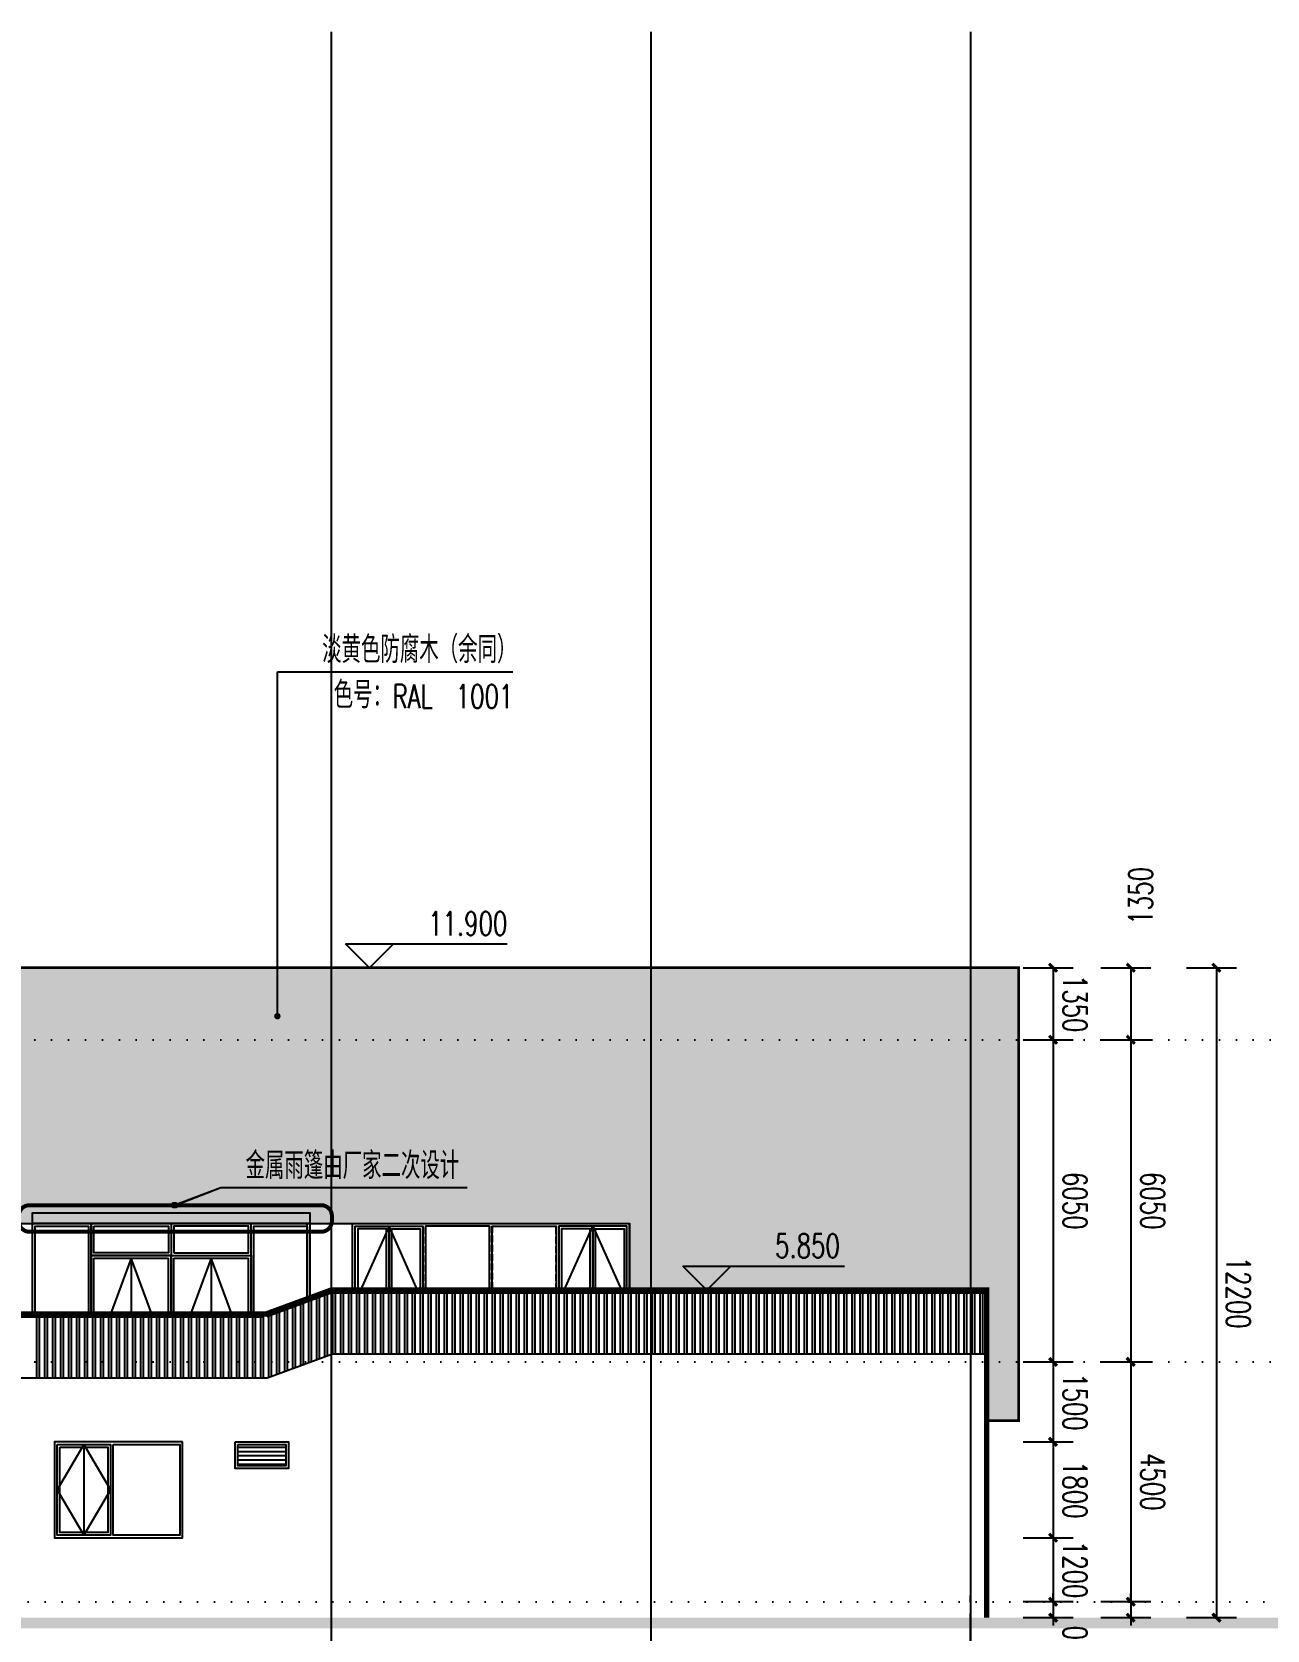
# Model space of a CAD drawing. Header units: millimetres. Extents: x -1048436 to -185795, y -983427 to 400387.
# Drawn here: x -693275 to -670099, y -852943 to -822942 of the extents above; entities that cross this region are included whole.
import ezdxf

# ---------------------------------------------------------------- set-up
doc = ezdxf.new("R2010")
doc.units = ezdxf.units.MM
doc.header["$LTSCALE"] = 500
for name, pattern in [('1#游泳馆轴网$0$DOTE', [2.42, 2, -0.2, 0.02, -0.2]), ('A-FP_05$0$pln_L5$0$Col_L4$0$PHANTOM', [63.5, 31.75, -6.35, 6.35, -6.35, 6.35, -6.35]), ('DASH', [0.35, 0.25, -0.1]), ('DOT', [6.35, 0, -6.35])]:
    doc.linetypes.add(name, pattern=pattern)
for name, color, linetype in [('1#游泳馆轴网$0$建-轴线', 1, '1#游泳馆轴网$0$DOTE'), ('DIM_ELEV', 3, 'Continuous'), ('DIM_LEAD', 3, 'Continuous'), ('PUB_DIM', 3, 'Continuous'), ('PUB_TEXT', 7, 'Continuous'), ('建-填充', 9, 'Continuous'), ('建-文字', 4, 'Continuous'), ('建-楼梯-扶手栏杆', 3, 'Continuous'), ('建-窗', 135, 'Continuous'), ('建-符号-引出', 150, 'Continuous'), ('建-符号-箭头', 13, 'Continuous'), ('楼层虚线', 1, 'Continuous')]:
    doc.layers.add(name, color=color, linetype=linetype)
doc.layers.add('建-非打-01', color=6, linetype='Continuous', plot=False)
doc.styles.add('_TCH_DIM', font='SIMPLEX', dxfattribs={"bigfont": 'GBCBIG'})
doc.styles.add('_TCH_DIM_T3', font='SIMPLEX', dxfattribs={"width": 0.705882, "bigfont": 'GBCBIG'})
doc.dimstyles.new('_TCH_ARCH&&150', dxfattribs={"dimtxt": 446.25, "dimasz": 150, "dimexe": 375, "dimexo": 450, "dimgap": 150, "dimtad": 1, "dimdec": 0, "dimzin": 0, "dimdsep": 46, "dimtxsty": '_TCH_DIM_T3', "dimblk": 'ARCHTICK', "dimcen": 0.09, "dimclrt": 7, "dimazin": 2, "dimtfac": 1, "dimtdec": 0, "dimtix": 1, "dimtmove": 2, "dimatfit": 3, "dimldrblk": 'ARCHTICK', "dimfxl": 1, "dimtolj": 1, "dimtzin": 0, "dimarcsym": 0})

# ---------------------------------------------------------------- blocks, each defined once
blk = doc.blocks.new('C3')
at = {"layer": '建-窗', "linetype": 'Continuous'}
for p, q in [((-707663, -570927), (-707663, -572627)), ((-707163, -570927), (-707163, -572627))]:
    blk.add_line(p, q, dxfattribs=at)
for points in [[(-705813, -570877), (-708213, -570877), (-708213, -572677), (-705813, -572677)], [(-708163, -570927), (-707163, -570927), (-707163, -572627), (-708163, -572627)], [(-708113, -570977), (-707213, -570977), (-707213, -572577), (-708113, -572577)], [(-707113, -570927), (-705863, -570927), (-705863, -572627), (-707113, -572627)]]:
    blk.add_lwpolyline(points, close=True, dxfattribs=at)
for points in [[(-707663, -570927), (-708163, -571777), (-707663, -572627)], [(-707663, -570927), (-707163, -571777), (-707663, -572627)]]:
    blk.add_lwpolyline(points, dxfattribs=at)
blk = doc.blocks.new('_ArchTick')
at = {"color": 0, "linetype": 'ByBlock', "const_width": 0.4}
blk.add_lwpolyline([(-0.5, -0.5), (0.5, 0.5)], dxfattribs=at)
blk = doc.blocks.new('*D291')
at = {"layer": 'Defpoints', "color": 0, "transparency": 16777216}
for p in [(-673670, -840510), (-673670, -841860), (-672657, -841860)]:
    blk.add_point(p, dxfattribs=at)
at = {"layer": 'PUB_DIM', "color": 0, "lineweight": -2, "transparency": 16777216}
for p, q in [((-673220, -840510), (-672282, -840510)), ((-672657, -840510), (-672657, -841860)), ((-673220, -841860), (-672282, -841860))]:
    blk.add_line(p, q, dxfattribs=at)
at = {"layer": 'PUB_DIM', "color": 0, "lineweight": -2, "transparency": 16777216, "xscale": 150, "yscale": 150, "zscale": 150}
for p, rotation in [((-672657, -840510), 90), ((-672657, -841860), 270)]:
    blk.add_blockref('_ArchTick', p, dxfattribs=dict(at, rotation=rotation))
at = {"layer": 'PUB_DIM', "color": 7, "transparency": 16777216, "insert": (-672469, -839160), "char_height": 446.2, "attachment_point": 5, "rotation": 90, "style": '_TCH_DIM_T3'}
blk.add_mtext('\\A1;1350', dxfattribs=at)
blk = doc.blocks.new('*D292')
at = {"layer": 'Defpoints', "color": 0, "transparency": 16777216}
for p in [(-673670, -841860), (-673670, -847910), (-672657, -847910)]:
    blk.add_point(p, dxfattribs=at)
at = {"layer": 'PUB_DIM', "color": 0, "lineweight": -2, "transparency": 16777216}
for p, q in [((-673220, -841860), (-672282, -841860)), ((-672657, -841860), (-672657, -847910)), ((-673220, -847910), (-672282, -847910))]:
    blk.add_line(p, q, dxfattribs=at)
at = {"layer": 'PUB_DIM', "color": 0, "lineweight": -2, "transparency": 16777216, "xscale": 150, "yscale": 150, "zscale": 150}
for p, rotation in [((-672657, -841860), 90), ((-672657, -847910), 270)]:
    blk.add_blockref('_ArchTick', p, dxfattribs=dict(at, rotation=rotation))
at = {"layer": 'PUB_DIM', "color": 7, "transparency": 16777216, "insert": (-672244, -844885), "char_height": 446.2, "attachment_point": 5, "rotation": 270, "style": '_TCH_DIM_T3'}
blk.add_mtext('\\A1;6050', dxfattribs=at)
blk = doc.blocks.new('*D293')
at = {"layer": 'Defpoints', "color": 0, "transparency": 16777216}
for p in [(-673670, -847910), (-673670, -852410), (-672657, -852410)]:
    blk.add_point(p, dxfattribs=at)
at = {"layer": 'PUB_DIM', "color": 0, "lineweight": -2, "transparency": 16777216}
for p, q in [((-673220, -847910), (-672282, -847910)), ((-672657, -847910), (-672657, -852410)), ((-673220, -852410), (-672282, -852410))]:
    blk.add_line(p, q, dxfattribs=at)
at = {"layer": 'PUB_DIM', "color": 0, "lineweight": -2, "transparency": 16777216, "xscale": 150, "yscale": 150, "zscale": 150}
for p, rotation in [((-672657, -847910), 90), ((-672657, -852410), 270)]:
    blk.add_blockref('_ArchTick', p, dxfattribs=dict(at, rotation=rotation))
at = {"layer": 'PUB_DIM', "color": 7, "transparency": 16777216, "insert": (-672244, -850160), "char_height": 446.2, "attachment_point": 5, "rotation": 270, "style": '_TCH_DIM_T3'}
blk.add_mtext('\\A1;4500', dxfattribs=at)
blk = doc.blocks.new('*D294')
at = {"layer": 'Defpoints', "color": 0, "transparency": 16777216}
for p in [(-673670, -852410), (-673670, -852710), (-672657, -852710)]:
    blk.add_point(p, dxfattribs=at)
at = {"layer": 'PUB_DIM', "color": 0, "lineweight": -2, "transparency": 16777216}
for p, q in [((-672657, -852410), (-672657, -852260)), ((-673220, -852410), (-672282, -852410)), ((-672657, -852410), (-672657, -852710)), ((-673220, -852710), (-672282, -852710)), ((-672657, -852710), (-672657, -852860))]:
    blk.add_line(p, q, dxfattribs=at)
at = {"layer": 'PUB_DIM', "color": 0, "lineweight": -2, "transparency": 16777216, "xscale": 150, "yscale": 150, "zscale": 150}
for p, rotation in [((-672657, -852410), 270), ((-672657, -852710), 90)]:
    blk.add_blockref('_ArchTick', p, dxfattribs=dict(at, rotation=rotation))
at = {"layer": 'PUB_DIM', "color": 7, "transparency": 16777216, "insert": (-672469, -853820), "char_height": 446.2, "attachment_point": 5, "rotation": 90, "style": '_TCH_DIM_T3'}
blk.add_mtext('\\A1;300', dxfattribs=at)
blk = doc.blocks.new('*D2789')
at = {"layer": 'Defpoints', "color": 0, "transparency": 16777216}
for p in [(-675127, -840510), (-675127, -841860), (-674114, -841860)]:
    blk.add_point(p, dxfattribs=at)
at = {"layer": 'PUB_DIM', "color": 0, "lineweight": -2, "transparency": 16777216}
for p, q in [((-674677, -840510), (-673739, -840510)), ((-674114, -840510), (-674114, -841860)), ((-674677, -841860), (-673739, -841860))]:
    blk.add_line(p, q, dxfattribs=at)
at = {"layer": 'PUB_DIM', "color": 0, "lineweight": -2, "transparency": 16777216, "xscale": 150, "yscale": 150, "zscale": 150}
for p, rotation in [((-674114, -840510), 90), ((-674114, -841860), 270)]:
    blk.add_blockref('_ArchTick', p, dxfattribs=dict(at, rotation=rotation))
at = {"layer": 'PUB_DIM', "color": 7, "transparency": 16777216, "insert": (-673701, -841185), "char_height": 446.2, "attachment_point": 5, "rotation": 270, "style": '_TCH_DIM_T3'}
blk.add_mtext('\\A1;1350', dxfattribs=at)
blk = doc.blocks.new('*D2790')
at = {"layer": 'Defpoints', "color": 0, "transparency": 16777216}
for p in [(-675127, -841860), (-675127, -847910), (-674114, -847910)]:
    blk.add_point(p, dxfattribs=at)
at = {"layer": 'PUB_DIM', "color": 0, "lineweight": -2, "transparency": 16777216}
for p, q in [((-674677, -841860), (-673739, -841860)), ((-674114, -841860), (-674114, -847910)), ((-674677, -847910), (-673739, -847910))]:
    blk.add_line(p, q, dxfattribs=at)
at = {"layer": 'PUB_DIM', "color": 0, "lineweight": -2, "transparency": 16777216, "xscale": 150, "yscale": 150, "zscale": 150}
for p, rotation in [((-674114, -841860), 90), ((-674114, -847910), 270)]:
    blk.add_blockref('_ArchTick', p, dxfattribs=dict(at, rotation=rotation))
at = {"layer": 'PUB_DIM', "color": 7, "transparency": 16777216, "insert": (-673701, -844885), "char_height": 446.2, "attachment_point": 5, "rotation": 270, "style": '_TCH_DIM_T3'}
blk.add_mtext('\\A1;6050', dxfattribs=at)
blk = doc.blocks.new('*D2791')
at = {"layer": 'Defpoints', "color": 0, "transparency": 16777216}
for p in [(-675127, -847910), (-675127, -849410), (-674114, -849410)]:
    blk.add_point(p, dxfattribs=at)
at = {"layer": 'PUB_DIM', "color": 0, "lineweight": -2, "transparency": 16777216}
for p, q in [((-674677, -847910), (-673739, -847910)), ((-674114, -847910), (-674114, -849410)), ((-674677, -849410), (-673739, -849410))]:
    blk.add_line(p, q, dxfattribs=at)
at = {"layer": 'PUB_DIM', "color": 0, "lineweight": -2, "transparency": 16777216, "xscale": 150, "yscale": 150, "zscale": 150}
for p, rotation in [((-674114, -847910), 90), ((-674114, -849410), 270)]:
    blk.add_blockref('_ArchTick', p, dxfattribs=dict(at, rotation=rotation))
at = {"layer": 'PUB_DIM', "color": 7, "transparency": 16777216, "insert": (-673701, -848660), "char_height": 446.2, "attachment_point": 5, "rotation": 270, "style": '_TCH_DIM_T3'}
blk.add_mtext('\\A1;1500', dxfattribs=at)
blk = doc.blocks.new('*D2792')
at = {"layer": 'Defpoints', "color": 0, "transparency": 16777216}
for p in [(-675127, -849410), (-675127, -851210), (-674114, -851210)]:
    blk.add_point(p, dxfattribs=at)
at = {"layer": 'PUB_DIM', "color": 0, "lineweight": -2, "transparency": 16777216}
for p, q in [((-674677, -849410), (-673739, -849410)), ((-674114, -849410), (-674114, -851210)), ((-674677, -851210), (-673739, -851210))]:
    blk.add_line(p, q, dxfattribs=at)
at = {"layer": 'PUB_DIM', "color": 0, "lineweight": -2, "transparency": 16777216, "xscale": 150, "yscale": 150, "zscale": 150}
for p, rotation in [((-674114, -849410), 90), ((-674114, -851210), 270)]:
    blk.add_blockref('_ArchTick', p, dxfattribs=dict(at, rotation=rotation))
at = {"layer": 'PUB_DIM', "color": 7, "transparency": 16777216, "insert": (-673701, -850310), "char_height": 446.2, "attachment_point": 5, "rotation": 270, "style": '_TCH_DIM_T3'}
blk.add_mtext('\\A1;1800', dxfattribs=at)
blk = doc.blocks.new('*D2793')
at = {"layer": 'Defpoints', "color": 0, "transparency": 16777216}
for p in [(-675127, -851210), (-675127, -852410), (-674114, -852410)]:
    blk.add_point(p, dxfattribs=at)
at = {"layer": 'PUB_DIM', "color": 0, "lineweight": -2, "transparency": 16777216}
for p, q in [((-674677, -851210), (-673739, -851210)), ((-674114, -851210), (-674114, -852410)), ((-674677, -852410), (-673739, -852410))]:
    blk.add_line(p, q, dxfattribs=at)
at = {"layer": 'PUB_DIM', "color": 0, "lineweight": -2, "transparency": 16777216, "xscale": 150, "yscale": 150, "zscale": 150}
for p, rotation in [((-674114, -851210), 90), ((-674114, -852410), 270)]:
    blk.add_blockref('_ArchTick', p, dxfattribs=dict(at, rotation=rotation))
at = {"layer": 'PUB_DIM', "color": 7, "transparency": 16777216, "insert": (-673701, -851810), "char_height": 446.2, "attachment_point": 5, "rotation": 270, "style": '_TCH_DIM_T3'}
blk.add_mtext('\\A1;1200', dxfattribs=at)
blk = doc.blocks.new('*D2794')
at = {"layer": 'Defpoints', "color": 0, "transparency": 16777216}
for p in [(-675127, -852410), (-675127, -852710), (-674114, -852710)]:
    blk.add_point(p, dxfattribs=at)
at = {"layer": 'PUB_DIM', "color": 0, "lineweight": -2, "transparency": 16777216}
for p, q in [((-674114, -852410), (-674114, -852260)), ((-674677, -852410), (-673739, -852410)), ((-674114, -852410), (-674114, -852710)), ((-674677, -852710), (-673739, -852710)), ((-674114, -852710), (-674114, -852860))]:
    blk.add_line(p, q, dxfattribs=at)
at = {"layer": 'PUB_DIM', "color": 0, "lineweight": -2, "transparency": 16777216, "xscale": 150, "yscale": 150, "zscale": 150}
for p, rotation in [((-674114, -852410), 270), ((-674114, -852710), 90)]:
    blk.add_blockref('_ArchTick', p, dxfattribs=dict(at, rotation=rotation))
at = {"layer": 'PUB_DIM', "color": 7, "transparency": 16777216, "insert": (-673701, -853265), "char_height": 446.2, "attachment_point": 5, "rotation": 90, "style": '_TCH_DIM_T3'}
blk.add_mtext('\\A1;300', dxfattribs=at)
blk = doc.blocks.new('*D2795')
at = {"layer": 'Defpoints', "color": 0, "transparency": 16777216}
for p in [(-672061, -840510), (-672061, -852710), (-671048, -852710)]:
    blk.add_point(p, dxfattribs=at)
at = {"layer": 'PUB_DIM', "color": 0, "lineweight": -2, "transparency": 16777216}
for p, q in [((-671611, -840510), (-670673, -840510)), ((-671048, -840510), (-671048, -852710)), ((-671611, -852710), (-670673, -852710))]:
    blk.add_line(p, q, dxfattribs=at)
at = {"layer": 'PUB_DIM', "color": 0, "lineweight": -2, "transparency": 16777216, "xscale": 150, "yscale": 150, "zscale": 150}
for p, rotation in [((-671048, -840510), 90), ((-671048, -852710), 270)]:
    blk.add_blockref('_ArchTick', p, dxfattribs=dict(at, rotation=rotation))
at = {"layer": 'PUB_DIM', "color": 7, "transparency": 16777216, "insert": (-670636, -846610), "char_height": 446.2, "attachment_point": 5, "rotation": 270, "style": '_TCH_DIM_T3'}
blk.add_mtext('\\A1;12200', dxfattribs=at)

msp = doc.modelspace()

# ---------------------------------------------------------------- hatches: boundary and pattern name
at = {"layer": '建-填充', "linetype": 'A-FP_05$0$pln_L5$0$Col_L4$0$PHANTOM'}
h = msp.add_hatch(dxfattribs=at)
h.set_pattern_fill('木纹01', color=256, scale=200, angle=360)
h.set_pattern_definition([(180, (-607845.5, -1439761.25), (-800, -800), [40, -760]), (180, (-607285.5, -1439841.25), (-800, -800), [80, -720]), (180, (-607805.5, -1439881.25), (-800, -800), [40, -760]), (180, (-607325.5, -1439961.25), (-800, -800), [40, -760]), (180, (-607805.5, -1440001.25), (-800, -800), [40, -760]), (180, (-607365.5, -1440041.25), (-800, -800), [40, -760]), (180, (-607805.5, -1440081.25), (-800, -800), [40, -760]), (180, (-607365.5, -1440161.25), (-800, -800), [40, -440, 40, -280]), (180, (-607365.5, -1440241.25), (-800, -800), [80, -400, 40, -280]), (180, (-607325.5, -1440361.25), (-800, -800), [40, -120, 40, -320, 40, -240]), (180, (-607285.5, -1440441.25), (-800, -800), [40, -160, 80, -520]), (180, (-607805.5, -1440481.25), (-800, -800), [40, -760]), (180, (-607285.5, -1440521.25), (-800, -800), [40, -200, 40, -520]), (225, (-607205.5, -1439761.25), (-4e-13, -800), [113.1368, -1018.234]), (225, (-607885.5, -1439761.25), (-4e-13, -800), [226.2742, -905.0967]), (225, (-607885.5, -1440161.25), (-4e-13, -800), [56.568, -1074.8028]), (225, (-607205.5, -1440241.25), (-4e-13, -800), [169.7056, -961.6652]), (225, (-607885.5, -1440241.25), (-4e-13, -800), [282.8427, -848.5281]), (225, (-607885.5, -1440361.25), (-4e-13, -800), [169.7056, -961.6652]), (135, (-607725.5, -1440441.25), (-800, 5e-13), [56.568, -1074.8028]), (135, (-607445.5, -1439801.25), (-800, 5e-13), [113.1368, -1018.234]), (135, (-607485.5, -1440121.25), (-800, 5e-13), [113.1368, -1018.234]), (135, (-607725.5, -1439961.25), (-800, 5e-13), [113.1368, -1018.234]), (135, (-607685.5, -1440281.25), (-800, 5e-13), [113.1368, -1018.234]), (135, (-607725.5, -1440361.25), (-800, 5e-13), [169.7056, -961.6652]), (135, (-607525.5, -1439881.25), (-800, 5e-13), [169.7056, -961.6652]), (135, (-607645.5, -1439921.25), (-800, 5e-13), [169.7056, -961.6652]), (135, (-607525.5, -1440201.25), (-800, 5e-13), [169.7056, -961.6652]), (135, (-607605.5, -1440241.25), (-800, 5e-13), [169.7056, -961.6652]), (206.56505, (-607245.5, -1439921.25), (-800, -3e-07), [89.4427, -1699.4117]), (206.56505, (-607845.5, -1439881.25), (-800, -3e-07), [357.7709, -1431.0835]), (206.56505, (-607845.5, -1440001.25), (-800, -3e-07), [357.7709, -1431.0835]), (206.56505, (-607845.5, -1440081.25), (-800, -3e-07), [357.7712, -536, 178.888, -716.1952]), (206.56505, (-607925.5, -1440201.25), (-800, -3e-07), [89.4427, -1699.4117]), (206.56505, (-607205.5, -1440481.25), (-800, -3e-07), [89.4427, -1699.4117]), (206.56505, (-607845.5, -1440481.25), (-800, -3e-07), [178.8854, -1609.9689]), (153.43495, (-607645.5, -1439761.25), (-800, 3e-07), [178.8854, -1609.9689]), (153.43495, (-607365.5, -1439961.25), (-800, 3e-07), [178.8854, -1609.9689]), (153.43495, (-607365.5, -1439841.25), (-800, 3e-07), [89.4427, -1699.4089]), (153.43495, (-607405.5, -1440041.25), (-800, 3e-07), [268.3282, -1520.5262]), (153.43495, (-607565.5, -1440041.25), (-800, 3e-07), [178.8854, -1609.9689]), (153.43495, (-607645.5, -1440081.25), (-800, 3e-07), [178.8854, -1609.9689]), (153.43495, (-607405.5, -1440161.25), (-800, 3e-07), [89.4427, -1699.4089]), (153.43495, (-607445.5, -1440241.25), (-800, 3e-07), [89.4427, -1699.4089]), (153.43495, (-607765.5, -1440401.25), (-800, 3e-07), [89.4427, -1699.4089]), (153.43495, (-607725.5, -1440121.25), (-800, 3e-07), [89.4427, -1699.4089]), (153.43495, (-607365.5, -1440361.25), (-800, 3e-07), [268.3282, -1520.5262]), (153.43495, (-607325.5, -1440441.25), (-800, 3e-07), [178.8854, -1609.9689]), (153.43495, (-607765.5, -1440201.25), (-800, 3e-07), [89.44, -804.96, 89.44, -805.0144]), (153.43495, (-607525.5, -1440361.25), (-800, 3e-07), [178.8854, -1609.9689]), (153.43495, (-607565.5, -1440441.25), (-800, 3e-07), [178.8854, -1609.9689]), (153.43495, (-607325.5, -1440521.25), (-800, 3e-07), [178.8854, -1609.9689]), (153.43495, (-607565.5, -1440521.25), (-800, 3e-07), [178.8854, -1609.9689])])
h.paths.add_polyline_path([(-699662.4, -840510.4), (-700562.4, -840510.4), (-700562.4, -841860.4), (-699662.4, -841860.4)])
h.paths.add_polyline_path([(-693662.4, -840510.4), (-699662.4, -840510.4), (-699662.4, -841860.4), (-693662.4, -841860.4)])
h.paths.add_polyline_path([(-693662.4, -841860.4), (-699662.4, -841860.4), (-699662.4, -845310.4), (-693662.4, -845310.4)])
h.paths.add_polyline_path([(-699662.4, -841860.4), (-700562.4, -841860.4), (-700562.4, -845310.4), (-699662.4, -845310.4)])
h.paths.add_polyline_path([(-687662.4, -841860.4), (-693662.4, -841860.4), (-693662.4, -845310.4), (-687662.4, -845310.4)])
h.paths.add_polyline_path([(-687662.4, -840510.4), (-693662.4, -840510.4), (-693662.4, -841860.4), (-687662.4, -841860.4)])
h.paths.add_polyline_path([(-681662.4, -840510.4), (-687662.4, -840510.4), (-687662.4, -841860.4), (-681662.4, -841860.4)])
h.paths.add_polyline_path([(-681662.4, -841860.4), (-687662.4, -841860.4), (-687662.4, -845310.4), (-682062.4, -845310.4), (-682062.4, -846560.4), (-681662.4, -846560.4)])
h.paths.add_polyline_path([(-675661.1, -841860.4), (-681662.4, -841860.4), (-681662.4, -846560.4), (-675661.1, -846560.4)])
h.paths.add_polyline_path([(-675661.1, -840510.4), (-681662.4, -840510.4), (-681662.4, -841860.4), (-675661.1, -841860.4)])
h.paths.add_polyline_path([(-674762.4, -847910.4), (-675362.4, -847910.4), (-675362.4, -849010.4), (-674762.4, -849010.4)])
h.paths.add_polyline_path([(-674762.4, -841860.4), (-675661.1, -841860.4), (-675661.1, -846560.4), (-675362.4, -846560.4), (-675362.4, -847910.4), (-674762.4, -847910.4)])
h.paths.add_polyline_path([(-674762.4, -840510.4), (-675661.1, -840510.4), (-675661.1, -841860.4), (-674762.4, -841860.4)])
h = msp.add_hatch(dxfattribs=at)
h.set_pattern_fill('ANSI31', color=256, scale=50, angle=135)
h.set_pattern_definition([(180, (10623.97, -146326.606), (-7e-15, -79.375), [])])
h.paths.add_polyline_path([(-689412.4, -849460.4), (-688512.4, -849460.4), (-688512.4, -849860.4), (-689412.4, -849860.4)])

# ---------------------------------------------------------------- linework, layer by layer
for p, q in [((-700562.4, -840510.4), (-674762.4, -840510.4)), ((-674762.4, -840510.4), (-674762.4, -849010.4)), ((-700562.4, -845310.4), (-682062.4, -845310.4)), ((-693262.4, -847010.4), (-693262.4, -845310.4)), ((-688112.4, -846725.7), (-688112.4, -845310.4)), ((-682062.4, -846610.4), (-682062.4, -845310.4)), ((-688887.4, -847010.4), (-687662.4, -846560.4)), ((-688870.1, -847057.4), (-687645.1, -846607.4)), ((-688862.4, -848210.4), (-687637.4, -847760.4)), ((-687637.4, -847760.4), (-675362.4, -847760.4)), ((-706112.4, -848210.4), (-688862.4, -848210.4)), ((-675362.4, -849010.4), (-674762.4, -849010.4))]:
    msp.add_line(p, q)
for points, const_width in [([(-750581.2, -852710.4), (-750581.2, -829810.4), (-742387.4, -829810.4), (-742387.4, -838810.4), (-712311.1, -838810.4), (-712311.1, -836560.4), (-699062.4, -836560.4), (-699062.4, -840510.4), (-674762.4, -840510.4), (-674762.4, -849010.4), (-675362.4, -849010.4), (-675362.4, -852710.4)], 50), ([(-706712.4, -852610.4), (-706712.4, -849210.4), (-706112.4, -849210.4), (-706112.4, -847010.4), (-688887.4, -847010.4), (-687662.4, -846560.4), (-675362.4, -846560.4), (-675362.4, -852710.4)], 100), ([(-738469.5, -852810.4), (-668591, -852810.4)], 200)]:
    msp.add_lwpolyline(points, dxfattribs=dict(const_width=const_width))
for points in [[(-693262.4, -845310.4), (-693262.4, -845110.4), (-688062.4, -845110.4), (-688062.4, -845310.4), (-693262.4, -845310.4)], [(-689462.4, -849410.4), (-688462.4, -849410.4), (-688462.4, -849910.4), (-689462.4, -849910.4)], [(-689412.4, -849460.4), (-688512.4, -849460.4), (-688512.4, -849860.4), (-689412.4, -849860.4)]]:
    msp.add_lwpolyline(points, close=True)
for points in [[(-693262.4, -847010.4), (-693262.4, -845310.4), (-688062.4, -845310.4), (-688062.4, -846707.4)], [(-687262.4, -846560.4), (-687262.4, -845310.4), (-682062.4, -845310.4), (-682062.4, -846560.4)], [(-675362.4, -847810.4), (-675362.4, -852710.4)]]:
    msp.add_lwpolyline(points)
at = {"layer": '1#游泳馆轴网$0$建-轴线'}
msp.add_lwpolyline([(-675661.1, -854842.7), (-675661.1, -852292.1)], dxfattribs=at)
at = {"layer": 'DIM_ELEV'}
for p, q in [((-686942.6, -840510.4), (-687392.6, -840060.4)), ((-687392.6, -840060.4), (-684355.1, -840060.4)), ((-686942.6, -840510.4), (-686492.6, -840060.4)), ((-687992.6, -840510.4), (-686492.6, -840510.4)), ((-680612.4, -846560.4), (-681062.4, -846110.4)), ((-681062.4, -846110.4), (-678024.9, -846110.4)), ((-680612.4, -846560.4), (-680162.4, -846110.4)), ((-681662.4, -846560.4), (-680162.4, -846560.4))]:
    msp.add_line(p, q, dxfattribs=at)
at = {"layer": 'DIM_LEAD'}
for p, q in [((-688670.2, -841419), (-688670.2, -834956.9)), ((-688670.2, -834956.9), (-684250.4, -834956.9))]:
    msp.add_line(p, q, dxfattribs=at)
at = {"layer": 'DIM_LEAD', "const_width": 60}
msp.add_lwpolyline([(-688670.2, -841449, 1), (-688670.2, -841389, 1)], format="xyb", close=True, dxfattribs=at)
at = {"layer": '建-楼梯-扶手栏杆'}
for p, q in [((-687798.5, -846610.4), (-675362.4, -846610.4)), ((-687787.4, -846606.3), (-687787.4, -847815.5)), ((-687737.4, -846588), (-687737.4, -847797.2)), ((-687662.4, -846560.4), (-675362.4, -846560.4)), ((-687637.4, -846560.4), (-687637.4, -847760.4)), ((-687587.4, -846610.4), (-687587.4, -847760.4)), ((-687487.4, -846610.4), (-687487.4, -847760.4)), ((-687437.4, -846610.4), (-687437.4, -847760.4)), ((-687337.4, -846610.4), (-687337.4, -847760.4)), ((-687287.4, -846610.4), (-687287.4, -847760.4)), ((-687187.4, -846610.4), (-687187.4, -847760.4)), ((-687137.4, -846610.4), (-687137.4, -847760.4)), ((-687037.4, -846610.4), (-687037.4, -847760.4)), ((-686987.4, -846610.4), (-686987.4, -847760.4)), ((-686887.4, -846610.4), (-686887.4, -847760.4)), ((-686837.4, -846610.4), (-686837.4, -847760.4)), ((-686737.4, -846610.4), (-686737.4, -847760.4)), ((-686687.4, -846610.4), (-686687.4, -847760.4)), ((-686587.4, -846610.4), (-686587.4, -847760.4)), ((-686537.4, -846610.4), (-686537.4, -847760.4)), ((-686437.4, -846610.4), (-686437.4, -847760.4)), ((-686387.4, -846610.4), (-686387.4, -847760.4)), ((-686287.4, -846610.4), (-686287.4, -847760.4)), ((-686237.4, -846610.4), (-686237.4, -847760.4)), ((-686137.4, -846610.4), (-686137.4, -847760.4)), ((-686087.4, -846610.4), (-686087.4, -847760.4)), ((-685987.4, -846610.4), (-685987.4, -847760.4)), ((-685937.4, -846610.4), (-685937.4, -847760.4)), ((-685837.4, -846610.4), (-685837.4, -847760.4)), ((-685787.4, -846610.4), (-685787.4, -847760.4)), ((-685687.4, -846610.4), (-685687.4, -847760.4)), ((-685637.4, -846610.4), (-685637.4, -847760.4)), ((-685537.4, -846610.4), (-685537.4, -847760.4)), ((-685487.4, -846610.4), (-685487.4, -847760.4)), ((-685387.4, -846610.4), (-685387.4, -847760.4)), ((-685337.4, -846610.4), (-685337.4, -847760.4)), ((-685237.4, -846610.4), (-685237.4, -847760.4)), ((-685187.4, -846610.4), (-685187.4, -847760.4)), ((-685087.4, -846610.4), (-685087.4, -847760.4)), ((-685037.4, -846610.4), (-685037.4, -847760.4)), ((-684937.4, -846610.4), (-684937.4, -847760.4)), ((-684887.4, -846610.4), (-684887.4, -847760.4)), ((-684787.4, -846610.4), (-684787.4, -847760.4)), ((-684737.4, -846610.4), (-684737.4, -847760.4)), ((-684637.4, -846610.4), (-684637.4, -847760.4)), ((-684587.4, -846610.4), (-684587.4, -847760.4)), ((-684487.4, -846610.4), (-684487.4, -847760.4)), ((-684437.4, -846610.4), (-684437.4, -847760.4)), ((-684337.4, -846610.4), (-684337.4, -847760.4)), ((-684287.4, -846610.4), (-684287.4, -847760.4)), ((-684187.4, -846610.4), (-684187.4, -847760.4)), ((-684137.4, -846610.4), (-684137.4, -847760.4)), ((-684037.4, -846610.4), (-684037.4, -847760.4)), ((-683987.4, -846610.4), (-683987.4, -847760.4)), ((-683887.4, -846610.4), (-683887.4, -847760.4)), ((-683837.4, -846610.4), (-683837.4, -847760.4)), ((-683737.4, -846610.4), (-683737.4, -847760.4)), ((-683687.4, -846610.4), (-683687.4, -847760.4)), ((-683587.4, -846610.4), (-683587.4, -847760.4)), ((-683537.4, -846610.4), (-683537.4, -847760.4)), ((-683437.4, -846610.4), (-683437.4, -847760.4)), ((-683387.4, -846610.4), (-683387.4, -847760.4)), ((-683287.4, -846610.4), (-683287.4, -847760.4)), ((-683237.4, -846610.4), (-683237.4, -847760.4)), ((-683137.4, -846610.4), (-683137.4, -847760.4)), ((-683087.4, -846610.4), (-683087.4, -847760.4)), ((-682987.4, -846610.4), (-682987.4, -847760.4)), ((-682937.4, -846610.4), (-682937.4, -847760.4)), ((-682837.4, -846610.4), (-682837.4, -847760.4)), ((-682787.4, -846610.4), (-682787.4, -847760.4)), ((-682687.4, -846610.4), (-682687.4, -847760.4)), ((-682637.4, -846610.4), (-682637.4, -847760.4)), ((-682537.4, -846610.4), (-682537.4, -847760.4)), ((-682487.4, -846610.4), (-682487.4, -847760.4)), ((-682387.4, -846610.4), (-682387.4, -847760.4)), ((-682337.4, -846610.4), (-682337.4, -847760.4)), ((-682237.4, -846610.4), (-682237.4, -847760.4)), ((-682187.4, -846610.4), (-682187.4, -847760.4)), ((-682087.4, -846610.4), (-682087.4, -847760.4)), ((-682037.4, -846610.4), (-682037.4, -847760.4)), ((-681937.4, -846610.4), (-681937.4, -847760.4)), ((-681887.4, -846610.4), (-681887.4, -847760.4)), ((-681787.4, -846610.4), (-681787.4, -847760.4)), ((-681737.4, -846610.4), (-681737.4, -847760.4)), ((-681637.4, -846610.4), (-681637.4, -847760.4)), ((-681587.4, -846610.4), (-681587.4, -847760.4)), ((-681487.4, -846610.4), (-681487.4, -847760.4)), ((-681437.4, -846610.4), (-681437.4, -847760.4)), ((-681337.4, -846610.4), (-681337.4, -847760.4)), ((-681287.4, -846610.4), (-681287.4, -847760.4)), ((-681187.4, -846610.4), (-681187.4, -847760.4)), ((-681137.4, -846610.4), (-681137.4, -847760.4)), ((-681037.4, -846610.4), (-681037.4, -847760.4)), ((-680987.4, -846610.4), (-680987.4, -847760.4)), ((-680887.4, -846610.4), (-680887.4, -847760.4)), ((-680837.4, -846610.4), (-680837.4, -847760.4)), ((-680737.4, -846610.4), (-680737.4, -847760.4)), ((-680687.4, -846610.4), (-680687.4, -847760.4)), ((-680587.4, -846610.4), (-680587.4, -847760.4)), ((-680537.4, -846610.4), (-680537.4, -847760.4)), ((-680437.4, -846610.4), (-680437.4, -847760.4)), ((-680387.4, -846610.4), (-680387.4, -847760.4)), ((-680287.4, -846610.4), (-680287.4, -847760.4)), ((-680237.4, -846610.4), (-680237.4, -847760.4)), ((-680137.4, -846610.4), (-680137.4, -847760.4)), ((-680087.4, -846610.4), (-680087.4, -847760.4)), ((-679987.4, -846610.4), (-679987.4, -847760.4)), ((-679937.4, -846610.4), (-679937.4, -847760.4)), ((-679837.4, -846610.4), (-679837.4, -847760.4)), ((-679787.4, -846610.4), (-679787.4, -847760.4)), ((-679687.4, -846610.4), (-679687.4, -847760.4)), ((-679637.4, -846610.4), (-679637.4, -847760.4)), ((-679537.4, -846610.4), (-679537.4, -847760.4)), ((-679487.4, -846610.4), (-679487.4, -847760.4)), ((-679387.4, -846610.4), (-679387.4, -847760.4)), ((-679337.4, -846610.4), (-679337.4, -847760.4)), ((-679237.4, -846610.4), (-679237.4, -847760.4)), ((-679187.4, -846610.4), (-679187.4, -847760.4)), ((-679087.4, -846610.4), (-679087.4, -847760.4)), ((-679037.4, -846610.4), (-679037.4, -847760.4)), ((-678937.4, -846610.4), (-678937.4, -847760.4)), ((-678887.4, -846610.4), (-678887.4, -847760.4)), ((-678787.4, -846610.4), (-678787.4, -847760.4)), ((-678737.4, -846610.4), (-678737.4, -847760.4)), ((-678637.4, -846610.4), (-678637.4, -847760.4)), ((-678587.4, -846610.4), (-678587.4, -847760.4)), ((-678487.4, -846610.4), (-678487.4, -847760.4)), ((-678437.4, -846610.4), (-678437.4, -847760.4)), ((-678337.4, -846610.4), (-678337.4, -847760.4)), ((-678287.4, -846610.4), (-678287.4, -847760.4)), ((-678187.4, -846610.4), (-678187.4, -847760.4)), ((-678137.4, -846610.4), (-678137.4, -847760.4)), ((-678037.4, -846610.4), (-678037.4, -847760.4)), ((-677987.4, -846610.4), (-677987.4, -847760.4)), ((-677887.4, -846610.4), (-677887.4, -847760.4)), ((-677837.4, -846610.4), (-677837.4, -847760.4)), ((-677737.4, -846610.4), (-677737.4, -847760.4)), ((-677687.4, -846610.4), (-677687.4, -847760.4)), ((-677587.4, -846610.4), (-677587.4, -847760.4)), ((-677537.4, -846610.4), (-677537.4, -847760.4)), ((-677437.4, -846610.4), (-677437.4, -847760.4)), ((-677387.4, -846610.4), (-677387.4, -847760.4)), ((-677287.4, -846610.4), (-677287.4, -847760.4)), ((-677237.4, -846610.4), (-677237.4, -847760.4)), ((-677137.4, -846610.4), (-677137.4, -847760.4)), ((-677087.4, -846610.4), (-677087.4, -847760.4)), ((-676987.4, -846610.4), (-676987.4, -847760.4)), ((-676937.4, -846610.4), (-676937.4, -847760.4)), ((-676837.4, -846610.4), (-676837.4, -847760.4)), ((-676787.4, -846610.4), (-676787.4, -847760.4)), ((-676687.4, -846610.4), (-676687.4, -847760.4)), ((-676637.4, -846610.4), (-676637.4, -847760.4)), ((-676537.4, -846610.4), (-676537.4, -847760.4)), ((-676487.4, -846610.4), (-676487.4, -847760.4)), ((-676387.4, -846610.4), (-676387.4, -847760.4)), ((-676337.4, -846610.4), (-676337.4, -847760.4)), ((-676237.4, -846610.4), (-676237.4, -847760.4)), ((-676187.4, -846610.4), (-676187.4, -847760.4)), ((-676087.4, -846610.4), (-676087.4, -847760.4)), ((-676037.4, -846610.4), (-676037.4, -847760.4)), ((-675937.4, -846610.4), (-675937.4, -847760.4)), ((-675887.4, -846610.4), (-675887.4, -847760.4)), ((-675787.4, -846610.4), (-675787.4, -847760.4)), ((-675737.4, -846610.4), (-675737.4, -847760.4)), ((-675637.4, -846610.4), (-675637.4, -847760.4)), ((-675587.4, -846610.4), (-675587.4, -847760.4)), ((-675487.4, -846610.4), (-675487.4, -847760.4)), ((-675437.4, -846610.4), (-675437.4, -847760.4)), ((-688637.4, -846918.6), (-688637.4, -848127.8)), ((-688537.4, -846881.8), (-688537.4, -848091)), ((-688487.4, -846863.5), (-688487.4, -848072.7)), ((-688387.4, -846826.7), (-688387.4, -848035.9)), ((-688337.4, -846808.4), (-688337.4, -848017.6)), ((-688237.4, -846771.6), (-688237.4, -847980.8)), ((-688187.4, -846753.3), (-688187.4, -847962.5)), ((-688087.4, -846716.5), (-688087.4, -847925.7)), ((-688037.4, -846698.2), (-688037.4, -847910.4)), ((-687937.4, -846661.4), (-687937.4, -847870.6)), ((-687887.4, -846643.1), (-687887.4, -847852.3)), ((-706112.4, -847010.4), (-688742.4, -847010.4)), ((-706112.4, -847060.4), (-688937.4, -847060.4)), ((-693187.4, -847060.4), (-693187.4, -848210.4)), ((-693137.4, -847060.4), (-693137.4, -848210.4)), ((-693037.4, -847060.4), (-693037.4, -848210.4)), ((-692987.4, -847060.4), (-692987.4, -848210.4)), ((-692887.4, -847060.4), (-692887.4, -848210.4)), ((-692837.4, -847060.4), (-692837.4, -848210.4)), ((-692737.4, -847060.4), (-692737.4, -848210.4)), ((-692687.4, -847060.4), (-692687.4, -848210.4)), ((-692587.4, -847060.4), (-692587.4, -848210.4)), ((-692537.4, -847060.4), (-692537.4, -848210.4)), ((-692437.4, -847060.4), (-692437.4, -848210.4)), ((-692387.4, -847060.4), (-692387.4, -848210.4)), ((-692287.4, -847060.4), (-692287.4, -848210.4)), ((-692237.4, -847060.4), (-692237.4, -848210.4)), ((-692137.4, -847060.4), (-692137.4, -848210.4)), ((-692087.4, -847060.4), (-692087.4, -848210.4)), ((-691987.4, -847060.4), (-691987.4, -848210.4)), ((-691937.4, -847060.4), (-691937.4, -848210.4)), ((-691837.4, -847060.4), (-691837.4, -848210.4)), ((-691787.4, -847060.4), (-691787.4, -848210.4)), ((-691687.4, -847060.4), (-691687.4, -848210.4)), ((-691637.4, -847060.4), (-691637.4, -848210.4)), ((-691537.4, -847060.4), (-691537.4, -848210.4)), ((-691487.4, -847060.4), (-691487.4, -848210.4)), ((-691387.4, -847060.4), (-691387.4, -848210.4)), ((-691337.4, -847060.4), (-691337.4, -848210.4)), ((-691237.4, -847060.4), (-691237.4, -848210.4)), ((-691187.4, -847060.4), (-691187.4, -848210.4)), ((-691087.4, -847060.4), (-691087.4, -848210.4)), ((-691037.4, -847060.4), (-691037.4, -848210.4)), ((-690937.4, -847060.4), (-690937.4, -848210.4)), ((-690887.4, -847060.4), (-690887.4, -848210.4)), ((-690787.4, -847060.4), (-690787.4, -848210.4)), ((-690737.4, -847060.4), (-690737.4, -848210.4)), ((-690637.4, -847060.4), (-690637.4, -848210.4)), ((-690587.4, -847060.4), (-690587.4, -848210.4)), ((-690487.4, -847060.4), (-690487.4, -848210.4)), ((-690437.4, -847060.4), (-690437.4, -848210.4)), ((-690337.4, -847060.4), (-690337.4, -848210.4)), ((-690287.4, -847060.4), (-690287.4, -848210.4)), ((-690187.4, -847060.4), (-690187.4, -848210.4)), ((-690137.4, -847060.4), (-690137.4, -848210.4)), ((-690037.4, -847060.4), (-690037.4, -848210.4)), ((-689987.4, -847060.4), (-689987.4, -848210.4)), ((-689887.4, -847060.4), (-689887.4, -848210.4)), ((-689837.4, -847060.4), (-689837.4, -848210.4)), ((-689737.4, -847060.4), (-689737.4, -848210.4)), ((-689687.4, -847060.4), (-689687.4, -848210.4)), ((-689587.4, -847060.4), (-689587.4, -848210.4)), ((-689537.4, -847060.4), (-689537.4, -848210.4)), ((-689437.4, -847060.4), (-689437.4, -848210.4)), ((-689387.4, -847060.4), (-689387.4, -848210.4)), ((-689287.4, -847060.4), (-689287.4, -848210.4)), ((-689237.4, -847060.4), (-689237.4, -848210.4)), ((-689137.4, -847060.4), (-689137.4, -848210.4)), ((-689087.4, -847060.4), (-689087.4, -848210.4)), ((-688987.4, -847060.4), (-688987.4, -848210.4)), ((-688937.4, -847060.4), (-688937.4, -848210.4)), ((-688837.4, -846992.1), (-688837.4, -848201.2)), ((-688787.4, -846973.7), (-688787.4, -848182.9)), ((-688687.4, -846936.9), (-688687.4, -848146.1))]:
    msp.add_line(p, q, dxfattribs=at)
at = {"layer": '建-窗'}
for p, q in [((-691862.4, -845310.4), (-693262.4, -845310.4)), ((-692162.4, -845310.4), (-693262.4, -845310.4)), ((-692162.4, -845910.4), (-690662.4, -845910.4)), ((-692162.4, -847010.4), (-692162.4, -845910.4)), ((-692112.4, -845960.4), (-690712.4, -845960.4)), ((-692112.4, -847010.4), (-692112.4, -845960.4)), ((-691412.4, -845960.4), (-691799.6, -847010.4)), ((-691025.2, -847010.4), (-691412.4, -845960.4)), ((-691412.4, -845960.4), (-691412.4, -847010.4)), ((-690712.4, -847010.4), (-690712.4, -845960.4)), ((-690662.4, -845910.4), (-689162.4, -845910.4)), ((-690662.4, -847010.4), (-690662.4, -845910.4)), ((-690662.4, -847010.4), (-690662.4, -845910.4)), ((-690612.4, -845960.4), (-689212.4, -845960.4)), ((-690612.4, -847010.4), (-690612.4, -845960.4)), ((-689912.4, -845960.4), (-690299.6, -847010.4)), ((-689525.2, -847010.4), (-689912.4, -845960.4)), ((-689912.4, -845960.4), (-689912.4, -847010.4)), ((-689212.4, -847010.4), (-689212.4, -845960.4)), ((-689162.4, -847010.4), (-689162.4, -845910.4))]:
    msp.add_line(p, q, dxfattribs=at)
at = {"layer": '建-窗', "linetype": 'DASH'}
for p, q in [((-685887.4, -846560.4), (-685887.4, -845360.4)), ((-684687.4, -845360.4), (-684687.4, -846560.4)), ((-684637.4, -845360.4), (-684637.4, -846560.4)), ((-683437.4, -846560.4), (-683437.4, -845360.4))]:
    msp.add_line(p, q, dxfattribs=at)
at = {"layer": '建-窗'}
for points in [[(-693262.4, -847010.4), (-693262.4, -845310.4), (-692162.4, -845310.4), (-692162.4, -847010.4)], [(-693212.4, -847010.4), (-693212.4, -845360.4), (-692212.4, -845360.4), (-692212.4, -847010.4)], [(-689162.4, -847010.4), (-689162.4, -845310.4), (-688062.4, -845310.4), (-688062.4, -846707.4)], [(-689112.4, -847010.4), (-689112.4, -845360.4), (-688112.4, -845360.4), (-688112.4, -846725.7)], [(-692162.4, -847010.4), (-692162.4, -845910.4), (-690662.4, -845910.4), (-690662.4, -847010.4)], [(-690662.4, -847010.4), (-690662.4, -845910.4), (-689162.4, -845910.4), (-689162.4, -847010.4)]]:
    msp.add_lwpolyline(points, dxfattribs=at)
for points in [[(-692162.4, -845310.4), (-690662.4, -845310.4), (-690662.4, -845910.4), (-692162.4, -845910.4)], [(-692112.4, -845360.4), (-690712.4, -845360.4), (-690712.4, -845860.4), (-692112.4, -845860.4)], [(-690662.4, -845910.4), (-689162.4, -845910.4), (-689162.4, -845310.4), (-690662.4, -845310.4)], [(-690612.4, -845860.4), (-689212.4, -845860.4), (-689212.4, -845360.4), (-690612.4, -845360.4)]]:
    msp.add_lwpolyline(points, close=True, dxfattribs=at)
at = {"layer": '建-窗', "linetype": 'Continuous'}
for points in [[(-687262.4, -846560.4), (-687262.4, -845310.4), (-682062.4, -845310.4), (-682062.4, -846560.4)], [(-687262.4, -846560.4), (-687262.4, -845310.4), (-682062.4, -845310.4), (-682062.4, -846560.4)], [(-687212.4, -846560.4), (-687212.4, -845360.4), (-686574.9, -845360.4), (-686574.9, -846560.4)], [(-687212.4, -846560.4), (-687212.4, -845360.4), (-685937.4, -845360.4), (-685937.4, -846560.4)], [(-686624.9, -846560.4), (-686624.9, -845410.4), (-687162.4, -845410.4), (-687162.4, -846560.4)], [(-686574.9, -845360.4), (-687112, -846560.4)], [(-686574.9, -846560.4), (-686574.9, -845360.4), (-685937.4, -845360.4), (-685937.4, -846560.4)], [(-686037.7, -846560.4), (-686574.9, -845360.4)], [(-686524.9, -846560.4), (-686524.9, -845410.4), (-685987.4, -845410.4), (-685987.4, -846560.4)], [(-684687.4, -846560.4), (-684687.4, -845360.4), (-685887.4, -845360.4), (-685887.4, -846560.4)], [(-684637.4, -846560.4), (-684637.4, -845360.4), (-683437.4, -845360.4), (-683437.4, -846560.4)], [(-682749.9, -846560.4), (-682749.9, -845360.4), (-683387.4, -845360.4), (-683387.4, -846560.4)], [(-682112.4, -846560.4), (-682112.4, -845360.4), (-683387.4, -845360.4), (-683387.4, -846560.4)], [(-682799.9, -846560.4), (-682799.9, -845410.4), (-683337.4, -845410.4), (-683337.4, -846560.4)], [(-683287, -846560.4), (-682749.9, -845360.4)], [(-682112.4, -846560.4), (-682112.4, -845360.4), (-682749.9, -845360.4), (-682749.9, -846560.4)], [(-682749.9, -845360.4), (-682212.7, -846560.4)], [(-682699.9, -846560.4), (-682699.9, -845410.4), (-682162.4, -845410.4), (-682162.4, -846560.4)]]:
    msp.add_lwpolyline(points, dxfattribs=at)
at = {"layer": '建-符号-引出'}
for p, q in [((-690614.2, -844967.4), (-689733.1, -844634.3)), ((-690584.2, -844967.4), (-689733.1, -844634.3)), ((-689733.1, -844634.3), (-685111, -844634.3))]:
    msp.add_line(p, q, dxfattribs=at)
at = {"layer": '建-符号-引出', "const_width": 60}
for points in [[(-690642.3, -844978, 1), (-690586.1, -844956.8, 1)], [(-690612.1, -844978.4, 1), (-690556.3, -844956.5, 1)]]:
    msp.add_lwpolyline(points, format="xyb", close=True, dxfattribs=at)
at = {"layer": '建-符号-箭头', "linetype": 'DASH', "ltscale": 2, "const_width": 75}
msp.add_lwpolyline([(-693521.5, -845167.4, -0.4142136), (-693321.5, -844967.4), (-687846.9, -844967.4, -0.4142136), (-687646.9, -845167.4), (-687646.9, -845265.7, -0.4142136), (-687846.9, -845465.7), (-693321.5, -845465.7, -0.4142136), (-693521.5, -845265.7)], format="xyb", close=True, dxfattribs=at)
at = {"layer": '建-非打-01'}
for points in [[(-687662.4, -822942.1), (-687662.4, -859220.8)], [(-681662.4, -822942.1), (-681662.4, -859220.8)], [(-675661.1, -822942.1), (-675661.1, -859220.8)]]:
    msp.add_lwpolyline(points, dxfattribs=at)
at = {"layer": '楼层虚线', "linetype": 'DOT', "ltscale": 0.1}
for p, q in [((-713867.2, -841860.4), (-666533.8, -841860.4)), ((-713867.2, -847910.4), (-666533.8, -847910.4)), ((-757816.7, -852410.4), (-666533.8, -852410.4))]:
    msp.add_line(p, q, dxfattribs=at)

# ---------------------------------------------------------------- block references
msp.add_blockref('C3', (15362.8, -278533.3))

# ---------------------------------------------------------------- texts
at = {"layer": 'PUB_TEXT', "style": '_TCH_DIM'}
for s, p in [('淡黄色防腐木（余同）', (-687829.9, -834788.2)), ('色号：', (-687613.7, -835639.4))]:
    msp.add_text(s, height=506.38, dxfattribs=at).set_placement(p)
at = {"layer": 'PUB_TEXT', "style": '_TCH_DIM', "width": 0.705882}
for s, p in [('RAL', (-686507.9, -835639.4)), ('1001', (-685322.9, -835639.4)), ('11.900', (-685840.1, -839902.9)), ('5.850', (-679329.9, -845952.9))]:
    msp.add_text(s, height=446.25, dxfattribs=at).set_placement(p)
at = {"layer": '建-文字', "style": '_TCH_DIM'}
msp.add_text('金属雨篷由厂家二次设计', height=506.383, dxfattribs=at).set_placement((-689267.4, -844476.8))

# ---------------------------------------------------------------- dimensions: what is measured, and where the dimension line sits
at = {"layer": 'PUB_DIM'}
for base, p1, p2, picture, middle in [((-672656.5, -841860.4), (-673669.5, -840510.4), (-673669.5, -841860.4), '*D291', (-672468.5, -839160.4)), ((-674113.6, -852710.4), (-675126.6, -852410.4), (-675126.6, -852710.4), '*D2794', (-673701.1, -853265.4)), ((-672656.5, -852710.4), (-673669.5, -852410.4), (-673669.5, -852710.4), '*D294', (-672468.5, -853820.4))]:
    dim = msp.add_linear_dim(base=base, p1=p1, p2=p2, angle=270, dimstyle='_TCH_ARCH&&150', dxfattribs=at)
    dim.commit()
    dim.dimension.update_dxf_attribs({"geometry": picture, "text_midpoint": middle, "dimtype": 129})
for base, p1, p2, picture, middle in [((-674113.6, -841860.4), (-675126.6, -840510.4), (-675126.6, -841860.4), '*D2789', (-673701.1, -841185.4)), ((-671048, -852710.4), (-672061, -840510.4), (-672061, -852710.4), '*D2795', (-670635.5, -846610.4)), ((-674113.6, -847910.4), (-675126.6, -841860.4), (-675126.6, -847910.4), '*D2790', (-673701.1, -844885.4)), ((-672656.5, -847910.4), (-673669.5, -841860.4), (-673669.5, -847910.4), '*D292', (-672244, -844885.4)), ((-674113.6, -849410.4), (-675126.6, -847910.4), (-675126.6, -849410.4), '*D2791', (-673701.1, -848660.4)), ((-672656.5, -852410.4), (-673669.5, -847910.4), (-673669.5, -852410.4), '*D293', (-672244, -850160.4)), ((-674113.6, -851210.4), (-675126.6, -849410.4), (-675126.6, -851210.4), '*D2792', (-673701.1, -850310.4)), ((-674113.6, -852410.4), (-675126.6, -851210.4), (-675126.6, -852410.4), '*D2793', (-673701.1, -851810.4))]:
    dim = msp.add_linear_dim(base=base, p1=p1, p2=p2, angle=270, dimstyle='_TCH_ARCH&&150', override={"dimgap": 0}, dxfattribs=at)
    dim.commit()
    dim.dimension.update_dxf_attribs({"geometry": picture, "text_midpoint": middle, "dimtype": 129, "text_rotation": 270})

doc.saveas('drawing.dxf')
